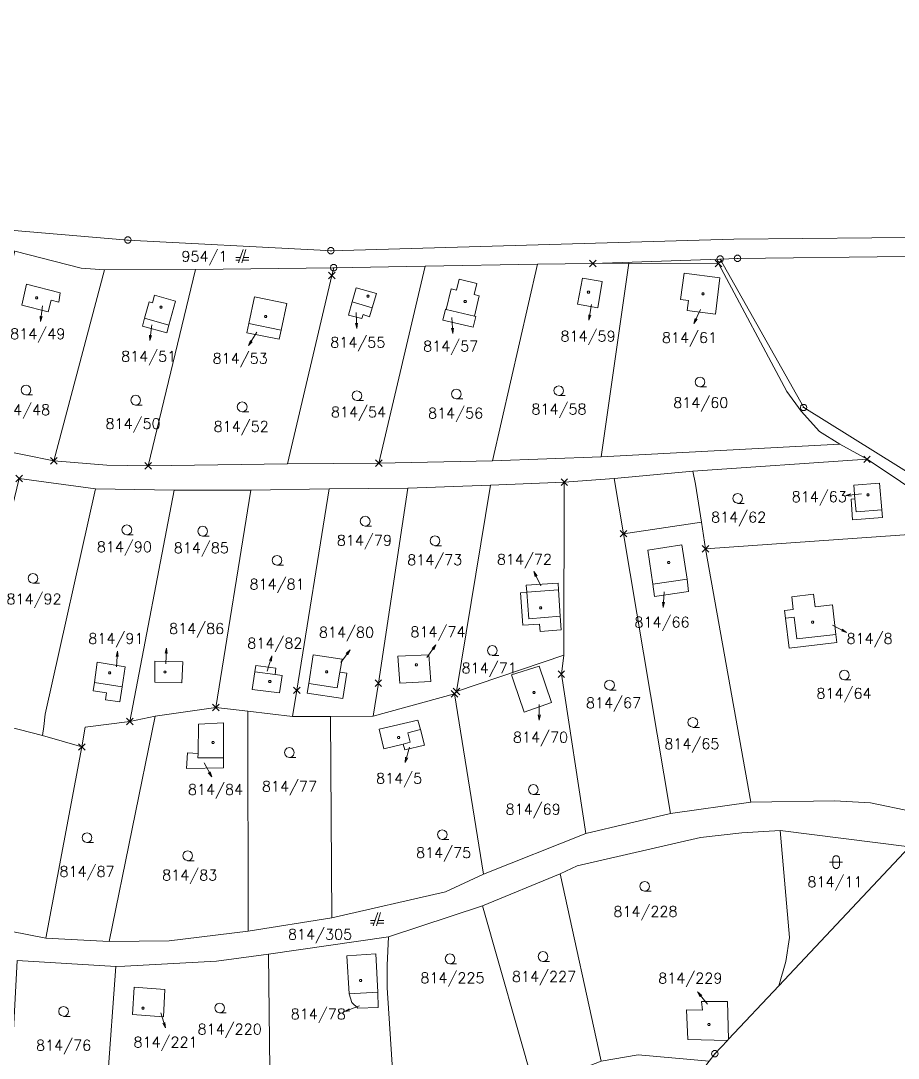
# Model space of a CAD drawing. Extents: x -443817 to 3, y -1171930 to -442383.
# Drawn here: x -441367.5 to -441234.3, y -1171765.9 to -1171608.5 of the extents above; entities that cross this region are included whole.
import ezdxf
from ezdxf.enums import TextEntityAlignment as Align

# ---------------------------------------------------------------- set-up
doc = ezdxf.new("R2010")
doc.units = 0
doc.header["$LTSCALE"] = 0.5
doc.header["$PDMODE"] = 3
doc.header["$PDSIZE"] = 0.5
for name, color, linetype, lineweight in [('KATUZ', 7, 'Continuous', 0), ('KLADPAR', 7, 'Continuous', 0), ('ZAPPAR', 7, 'Continuous', 0), ('ZNACKY', 7, 'Continuous', 0), ('ZUOB', 7, 'Continuous', 0)]:
    doc.layers.add(name, color=color, linetype=linetype, lineweight=lineweight)
doc.styles.add('ROMANS', font='romans.shx', dxfattribs={"height": 0.2})

# ---------------------------------------------------------------- blocks, each defined once
blk = doc.blocks.new('$5')
at = {"color": 0}
blk.add_line((-0.12, 0), (0.12, 0), dxfattribs=at)
at = {"color": 0, "flags": 128}
blk.add_lwpolyline([(0.15, 0.48), (0.4, 0.3), (0.5, 0.01), (0.4, -0.28), (0.15, -0.46), (-0.16, -0.46), (-0.41, -0.28), (-0.51, 0.01), (-0.41, 0.3), (-0.16, 0.48), (0.15, 0.48)], dxfattribs=at)
blk = doc.blocks.new('$42')
at = {"color": 0, "flags": 128}
for points in [[(-0.5, 1.5), (-0.4, 1.79), (-0.15, 1.97), (0.16, 1.97), (0.41, 1.79), (0.51, 1.5), (0.51, 0.5), (0.41, 0.21), (0.16, 0.03), (-0.15, 0.03), (-0.4, 0.21), (-0.5, 0.5), (-0.5, 1.5)], [(-1, 1), (0.27, 1), (1, 1)]]:
    blk.add_lwpolyline(points, dxfattribs=at)
blk = doc.blocks.new('$30')
at = {"color": 0, "flags": 128}
blk.add_lwpolyline([(0, 0), (-0.38, 0.1), (-0.65, 0.37), (-0.75, 0.74), (-0.65, 1.11), (-0.38, 1.38), (-0.01, 1.48), (0.36, 1.38), (0.63, 1.11), (0.73, 0.73), (0.63, 0.35), (0.36, 0.08), (-0.02, -0.02), (0.98, -0.02)], dxfattribs=at)
blk = doc.blocks.new('$489')
at = {"color": 0}
blk.add_line((-0.2, 2), (0, 3), dxfattribs=at)
at = {"color": 0, "flags": 128}
blk.add_lwpolyline([(0, 0), (0, 3), (0.2, 2)], dxfattribs=at)
blk = doc.blocks.new('$45')
at = {"color": 0, "flags": 128}
blk.add_lwpolyline([(0.09, 0.15), (0.18, 0), (0.09, -0.15), (-0.09, -0.15), (-0.18, 0), (-0.09, 0.15), (0.09, 0.15)], dxfattribs=at)
blk = doc.blocks.new('$432')
at = {"color": 0}
for p, q in [((0.1, 2), (-0.6, 0)), ((-0.1, 0), (0.5, 2)), ((-0.32, 0.8), (-1, 0.8)), ((-1, 0.4), (-0.46, 0.4)), ((0.02, 0.4), (1, 0.4)), ((1, 0.8), (0.14, 0.8))]:
    blk.add_line(p, q, dxfattribs=at)

msp = doc.modelspace()

# ---------------------------------------------------------------- linework, layer by layer
at = {"layer": 'KATUZ', "color": 7, "linetype": 'Continuous', "flags": 128}
msp.add_lwpolyline([(-441164.73, -1171541.91), (-441197.58, -1171614.25), (-441206.89, -1171641.1), (-441207.78, -1171643.96), (-441220.43, -1171684.73), (-441223.95, -1171696.08), (-441231.1, -1171732.24), (-441232.11, -1171733.32), (-441232.61, -1171733.85), (-441252.43, -1171754.92), (-441260.04, -1171763), (-441260.23, -1171763.21), (-441262.14, -1171765.24), (-441263, -1171766.37), (-441272.62, -1171779.05), (-441281.94, -1171820.18), (-441291.7, -1171842.15), (-441294.12, -1171847.63), (-441297.32, -1171854.86), (-441300.63, -1171862.33), (-441301.71, -1171876.71), (-441303.62, -1171902.29), (-441303.38, -1171905.54)], dxfattribs=at)
at = {"layer": 'KLADPAR', "color": 7, "linetype": 'Continuous', "flags": 128}
for points in [[(-441495.59, -1171249.53), (-441416.84, -1171266.61), (-441314.6, -1171285.41), (-441232.89, -1171307.98), (-441174.86, -1171313.86), (-441113.37, -1171355.67), (-441115.87, -1171362.72), (-441125.46, -1171394.47), (-441135.27, -1171432.02), (-441145.62, -1171462.71), (-441153.98, -1171494.69), (-441164.73, -1171541.91), (-441197.58, -1171614.25), (-441206.89, -1171641.1), (-441259.24, -1171641.61), (-441320.39, -1171643.37), (-441322.01, -1171643.27), (-441351.24, -1171641.74), (-441371.51, -1171640.03), (-441431.82, -1171623.61), (-441448.54, -1171616.51), (-441500.36, -1171595.83)], [(-441500.36, -1171595.83), (-441448.54, -1171616.51), (-441431.82, -1171623.61), (-441371.51, -1171640.03), (-441351.24, -1171641.74), (-441322.01, -1171643.27), (-441322.01, -1171643.27), (-441320.39, -1171643.37), (-441259.24, -1171641.61), (-441206.89, -1171641.1)], [(-441207.78, -1171643.96), (-441258.69, -1171644.54), (-441261.31, -1171644.63), (-441280.66, -1171645.31), (-441289.05, -1171645.39), (-441306.12, -1171645.71), (-441319.98, -1171645.95), (-441340.97, -1171646.19), (-441354.78, -1171646.25), (-441358.3, -1171646.01), (-441368.38, -1171643.44), (-441381.66, -1171639.93), (-441395.26, -1171636.23), (-441408.98, -1171632.94), (-441422.42, -1171629.2), (-441435.84, -1171625.33), (-441448.57, -1171619.71), (-441461.64, -1171614.18), (-441474.48, -1171609.23)], [(-441376.03, -1171672.54), (-441362.45, -1171675.25), (-441354.43, -1171675.9), (-441348.15, -1171676), (-441326.98, -1171675.72), (-441313.13, -1171675.61), (-441295.87, -1171675.25), (-441279.39, -1171674.66), (-441243.16, -1171672.72), (-441239.04, -1171675.02), (-441265.48, -1171676.81), (-441277.39, -1171677.95), (-441284.98, -1171678.49), (-441296.16, -1171678.94), (-441308.73, -1171679.38), (-441320.68, -1171679.5), (-441332.54, -1171679.69), (-441344.21, -1171679.69), (-441356.13, -1171679.5), (-441367.7, -1171677.93)], [(-441385.12, -1171743.5), (-441363.68, -1171747.72), (-441354.05, -1171748.18), (-441344.95, -1171748.08), (-441332.96, -1171746.65), (-441320.25, -1171744.62), (-441320.25, -1171744.62), (-441303.02, -1171740.68), (-441297.26, -1171737.98), (-441281.73, -1171731.82), (-441268.86, -1171728.76), (-441256.68, -1171727.05), (-441243.99, -1171726.85), (-441238.51, -1171727.15), (-441232.18, -1171728.47)], [(-441232.61, -1171733.85), (-441252.24, -1171731.37), (-441258.03, -1171731.73), (-441264.29, -1171732.44), (-441283.01, -1171736.74), (-441285.59, -1171737.92), (-441297.4, -1171742.79), (-441311.67, -1171747.5), (-441329.89, -1171750.13), (-441337.75, -1171751.2), (-441351.7, -1171751.93), (-441353.03, -1171752), (-441368.04, -1171751.06)]]:
    msp.add_lwpolyline(points, dxfattribs=at)
for points in [[(-441376.03, -1171672.54), (-441368.38, -1171643.44), (-441358.3, -1171646.01), (-441354.78, -1171646.25), (-441362.45, -1171675.25), (-441376.03, -1171672.54)], [(-441207.78, -1171643.96), (-441220.43, -1171684.73), (-441223.37, -1171682.9), (-441248.65, -1171667.16), (-441261.31, -1171644.63), (-441258.69, -1171644.54), (-441207.78, -1171643.96)], [(-441320.25, -1171647.11), (-441319.98, -1171645.95), (-441306.12, -1171645.71), (-441313.13, -1171675.61), (-441326.98, -1171675.72), (-441320.25, -1171647.11)], [(-441280.66, -1171645.31), (-441275.17, -1171645.25), (-441279.39, -1171674.66), (-441295.87, -1171675.25), (-441289.05, -1171645.39), (-441280.66, -1171645.31)], [(-441223.37, -1171682.9), (-441220.43, -1171684.73), (-441223.95, -1171696.08), (-441231.1, -1171732.24), (-441232.11, -1171733.32), (-441230.94, -1171728.64), (-441232.18, -1171728.47), (-441223.97, -1171685.8), (-441223.83, -1171685.16), (-441239.04, -1171675.02), (-441243.16, -1171672.72), (-441246.25, -1171670.81), (-441249.03, -1171667.69), (-441251.2, -1171664.75), (-441261.57, -1171645.32), (-441275.17, -1171645.25), (-441280.66, -1171645.31), (-441261.31, -1171644.63), (-441248.65, -1171667.16), (-441223.37, -1171682.9)], [(-441261.57, -1171645.32), (-441251.2, -1171664.75), (-441249.03, -1171667.69), (-441246.25, -1171670.81), (-441243.16, -1171672.72), (-441279.39, -1171674.66), (-441275.17, -1171645.25), (-441261.57, -1171645.32)], [(-441362.45, -1171675.25), (-441354.78, -1171646.25), (-441340.97, -1171646.19), (-441348.15, -1171676), (-441354.43, -1171675.9), (-441362.45, -1171675.25)], [(-441348.15, -1171676), (-441340.97, -1171646.19), (-441319.98, -1171645.95), (-441320.25, -1171647.11), (-441326.98, -1171675.72), (-441348.15, -1171676)], [(-441266.35, -1171652.46), (-441262.05, -1171653.01), (-441261.39, -1171647.49), (-441266.77, -1171646.79), (-441267.34, -1171650.77), (-441266.15, -1171650.92), (-441266.35, -1171652.46)], [(-441262.05, -1171653.01), (-441266.35, -1171652.46), (-441266.15, -1171650.92), (-441267.34, -1171650.77), (-441266.77, -1171646.79), (-441261.39, -1171647.49), (-441262.05, -1171653.01)], [(-441362.87, -1171650.87), (-441361.72, -1171651.16), (-441361.48, -1171649.75), (-441366.62, -1171648.45), (-441367.3, -1171651.65), (-441363.31, -1171652.64), (-441362.87, -1171650.87)], [(-441361.72, -1171651.16), (-441362.87, -1171650.87), (-441363.31, -1171652.64), (-441367.3, -1171651.65), (-441366.62, -1171648.45), (-441361.48, -1171649.75), (-441361.72, -1171651.16)], [(-441314.12, -1171652.03), (-441313.46, -1171649.87), (-441316.56, -1171649.01), (-441317.17, -1171651.14), (-441317.72, -1171653.13), (-441315.72, -1171653.66), (-441315.53, -1171653.04), (-441314.54, -1171653.4), (-441314.12, -1171652.03)], [(-441313.46, -1171649.87), (-441314.12, -1171652.03), (-441314.54, -1171653.4), (-441315.53, -1171653.04), (-441315.72, -1171653.66), (-441317.72, -1171653.13), (-441317.17, -1171651.14), (-441316.56, -1171649.01), (-441313.46, -1171649.87)], [(-441297.88, -1171650.21), (-441298.65, -1171649.99), (-441298.25, -1171648.33), (-441300.95, -1171647.69), (-441301.35, -1171649.34), (-441302.13, -1171649.16), (-441302.89, -1171652.27), (-441303.02, -1171652.24), (-441303.41, -1171653.88), (-441298.81, -1171654.98), (-441298.42, -1171653.34), (-441298.61, -1171653.3), (-441297.88, -1171650.21)], [(-441298.65, -1171649.99), (-441297.88, -1171650.21), (-441298.61, -1171653.3), (-441298.42, -1171653.34), (-441298.81, -1171654.98), (-441303.41, -1171653.88), (-441303.02, -1171652.24), (-441302.89, -1171652.27), (-441302.13, -1171649.16), (-441301.35, -1171649.34), (-441300.95, -1171647.69), (-441298.25, -1171648.33), (-441298.65, -1171649.99)], [(-441344.99, -1171654.66), (-441343.98, -1171651.01), (-441347.17, -1171650.13), (-441347.48, -1171651.25), (-441348, -1171651.1), (-441348.69, -1171653.59), (-441349, -1171654.8), (-441345.31, -1171655.84), (-441344.99, -1171654.66)], [(-441343.98, -1171651.01), (-441344.99, -1171654.66), (-441345.31, -1171655.84), (-441349, -1171654.8), (-441348.69, -1171653.59), (-441348, -1171651.1), (-441347.48, -1171651.25), (-441347.17, -1171650.13), (-441343.98, -1171651.01)], [(-441328.26, -1171656.79), (-441327.96, -1171655.4), (-441327.11, -1171651.39), (-441332, -1171650.34), (-441332.88, -1171654.42), (-441333.18, -1171655.83), (-441328.26, -1171656.79)], [(-441327.96, -1171655.4), (-441328.26, -1171656.79), (-441333.18, -1171655.83), (-441332.88, -1171654.42), (-441332, -1171650.34), (-441327.11, -1171651.39), (-441327.96, -1171655.4)], [(-441239.04, -1171675.02), (-441223.83, -1171685.16), (-441223.97, -1171685.8), (-441263.55, -1171688.62), (-441264.18, -1171684.54), (-441275.99, -1171686.31), (-441277.39, -1171677.95), (-441265.48, -1171676.81), (-441239.04, -1171675.02)], [(-441363.75, -1171713.7), (-441363.98, -1171715.57), (-441364.16, -1171716.93), (-441376.4, -1171713.8), (-441367.7, -1171677.93), (-441356.13, -1171679.5), (-441363.75, -1171713.7)], [(-441301.34, -1171710.26), (-441301.63, -1171710.62), (-441313.97, -1171714.02), (-441313.2, -1171708.98), (-441308.73, -1171679.38), (-441296.16, -1171678.94), (-441301.34, -1171710.26)], [(-441275.99, -1171686.31), (-441268.86, -1171728.76), (-441281.73, -1171731.82), (-441285.43, -1171707.61), (-441285.05, -1171704.74), (-441284.98, -1171678.49), (-441277.39, -1171677.95), (-441275.99, -1171686.31)], [(-441236.68, -1171683.86), (-441236.78, -1171682.69), (-441237.13, -1171678.64), (-441241.06, -1171678.93), (-441240.88, -1171681.03), (-441241.44, -1171681.05), (-441241.23, -1171684.2), (-441236.68, -1171683.86)], [(-441236.78, -1171682.69), (-441236.68, -1171683.86), (-441241.23, -1171684.2), (-441241.44, -1171681.05), (-441240.88, -1171681.03), (-441241.06, -1171678.93), (-441237.13, -1171678.64), (-441236.78, -1171682.69)], [(-441350.93, -1171714.8), (-441357.7, -1171715.68), (-441358.19, -1171718.68), (-441364.16, -1171716.93), (-441363.98, -1171715.57), (-441363.75, -1171713.7), (-441356.13, -1171679.5), (-441344.21, -1171679.69), (-441350.93, -1171714.8)], [(-441337.86, -1171712.69), (-441347.09, -1171714), (-441350.93, -1171714.8), (-441344.21, -1171679.69), (-441332.54, -1171679.69), (-441337.86, -1171712.69)], [(-441325.59, -1171710.08), (-441326.22, -1171714.03), (-441333.03, -1171713.25), (-441337.86, -1171712.69), (-441332.54, -1171679.69), (-441320.68, -1171679.5), (-441325.59, -1171710.08)], [(-441313.2, -1171708.98), (-441313.97, -1171714.02), (-441320.47, -1171714.03), (-441326.22, -1171714.03), (-441325.59, -1171710.08), (-441320.68, -1171679.5), (-441308.73, -1171679.38), (-441313.2, -1171708.98)], [(-441275.99, -1171686.31), (-441264.18, -1171684.54), (-441263.55, -1171688.62), (-441256.68, -1171727.05), (-441268.86, -1171728.76), (-441275.99, -1171686.31)], [(-441263.55, -1171688.62), (-441223.97, -1171685.8), (-441232.18, -1171728.47), (-441238.51, -1171727.15), (-441243.99, -1171726.85), (-441256.68, -1171727.05), (-441263.55, -1171688.62)], [(-441266.11, -1171695.06), (-441266.32, -1171693.23), (-441267.17, -1171688.02), (-441272.33, -1171688.8), (-441271.55, -1171693.99), (-441271.28, -1171695.83), (-441266.11, -1171695.06)], [(-441266.32, -1171693.23), (-441266.11, -1171695.06), (-441271.28, -1171695.83), (-441271.55, -1171693.99), (-441272.33, -1171688.8), (-441267.17, -1171688.02), (-441266.32, -1171693.23)], [(-441285.61, -1171698.85), (-441285.84, -1171694.85), (-441285.9, -1171693.8), (-441290.79, -1171694.11), (-441290.65, -1171695.2), (-441291.65, -1171695.27), (-441291.26, -1171700.19), (-441288.73, -1171700.02), (-441288.66, -1171701.14), (-441285.45, -1171700.92), (-441285.61, -1171698.85)], [(-441285.84, -1171694.85), (-441285.61, -1171698.85), (-441285.45, -1171700.92), (-441288.66, -1171701.14), (-441288.73, -1171700.02), (-441291.26, -1171700.19), (-441291.65, -1171695.27), (-441290.65, -1171695.2), (-441290.79, -1171694.11), (-441285.9, -1171693.8), (-441285.84, -1171694.85)], [(-441250.25, -1171697.81), (-441251.54, -1171697.96), (-441251.4, -1171699.12), (-441250.83, -1171703.66), (-441243.63, -1171702.83), (-441243.77, -1171701.59), (-441244.29, -1171697.11), (-441246.92, -1171697.42), (-441247.15, -1171695.51), (-441250.47, -1171695.9), (-441250.25, -1171697.81)], [(-441251.54, -1171697.96), (-441250.25, -1171697.81), (-441250.47, -1171695.9), (-441247.15, -1171695.51), (-441246.92, -1171697.42), (-441244.29, -1171697.11), (-441243.77, -1171701.59), (-441243.63, -1171702.83), (-441250.83, -1171703.66), (-441251.4, -1171699.12), (-441251.54, -1171697.96)], [(-441317.99, -1171707.47), (-441319.07, -1171707.3), (-441318.72, -1171705.36), (-441323.11, -1171704.68), (-441323.76, -1171709.04), (-441323.99, -1171710.52), (-441318.57, -1171711.34), (-441317.99, -1171707.47)], [(-441319.07, -1171707.3), (-441317.99, -1171707.47), (-441318.57, -1171711.34), (-441323.99, -1171710.52), (-441323.76, -1171709.04), (-441323.11, -1171704.68), (-441318.72, -1171705.36), (-441319.07, -1171707.3)], [(-441285.43, -1171707.61), (-441281.73, -1171731.82), (-441297.26, -1171737.98), (-441301.63, -1171710.62), (-441301.34, -1171710.26), (-441285.05, -1171704.74), (-441285.43, -1171707.61)], [(-441352.42, -1171711.83), (-441352.1, -1171709.54), (-441351.63, -1171706.51), (-441355.88, -1171705.81), (-441356.28, -1171708.87), (-441356.47, -1171710.16), (-441354.44, -1171710.46), (-441354.6, -1171711.5), (-441352.42, -1171711.83)], [(-441352.1, -1171709.54), (-441352.42, -1171711.83), (-441354.6, -1171711.5), (-441354.44, -1171710.46), (-441356.47, -1171710.16), (-441356.28, -1171708.87), (-441355.88, -1171705.81), (-441351.63, -1171706.51), (-441352.1, -1171709.54)], [(-441327.81, -1171707.81), (-441328.88, -1171707.67), (-441328.75, -1171706.71), (-441331.82, -1171706.31), (-441331.95, -1171707.27), (-441332.37, -1171709.98), (-441328.22, -1171710.47), (-441327.81, -1171707.81)], [(-441328.88, -1171707.67), (-441327.81, -1171707.81), (-441328.22, -1171710.47), (-441332.37, -1171709.98), (-441331.95, -1171707.27), (-441331.82, -1171706.31), (-441328.75, -1171706.71), (-441328.88, -1171707.67)], [(-441291.06, -1171713.4), (-441286.91, -1171711.92), (-441288.8, -1171706.41), (-441293, -1171707.74), (-441292.63, -1171708.78), (-441291.06, -1171713.4)], [(-441286.91, -1171711.92), (-441291.06, -1171713.4), (-441292.63, -1171708.78), (-441293, -1171707.74), (-441288.8, -1171706.41), (-441286.91, -1171711.92)], [(-441301.63, -1171710.62), (-441297.26, -1171737.98), (-441303.02, -1171740.68), (-441320.25, -1171744.62), (-441320.47, -1171714.03), (-441313.97, -1171714.02), (-441301.63, -1171710.62)], [(-441337.86, -1171712.69), (-441333.03, -1171713.25), (-441332.96, -1171746.65), (-441344.95, -1171748.08), (-441354.05, -1171748.18), (-441347.09, -1171714), (-441337.86, -1171712.69)], [(-441320.47, -1171714.03), (-441320.25, -1171744.62), (-441332.96, -1171746.65), (-441333.03, -1171713.25), (-441326.22, -1171714.03), (-441320.47, -1171714.03)], [(-441358.19, -1171718.68), (-441363.68, -1171747.72), (-441385.12, -1171743.5), (-441376.4, -1171713.8), (-441364.16, -1171716.93), (-441358.19, -1171718.68)], [(-441347.09, -1171714), (-441354.05, -1171748.18), (-441363.68, -1171747.72), (-441358.19, -1171718.68), (-441357.7, -1171715.68), (-441350.93, -1171714.8), (-441347.09, -1171714)], [(-441336.69, -1171721.84), (-441336.72, -1171720.31), (-441336.68, -1171715.02), (-441340.52, -1171715.23), (-441340.53, -1171719.65), (-441342.19, -1171719.56), (-441342.31, -1171721.93), (-441336.69, -1171721.84)], [(-441336.72, -1171720.31), (-441336.69, -1171721.84), (-441342.31, -1171721.93), (-441342.19, -1171719.56), (-441340.53, -1171719.65), (-441340.52, -1171715.23), (-441336.68, -1171715.02), (-441336.72, -1171720.31)], [(-441312.35, -1171718.94), (-441309.45, -1171718.23), (-441309.19, -1171719.11), (-441306.19, -1171718.4), (-441306.83, -1171716.04), (-441307.22, -1171714.59), (-441313.07, -1171715.96), (-441312.35, -1171718.94)], [(-441309.45, -1171718.23), (-441312.35, -1171718.94), (-441313.07, -1171715.96), (-441307.22, -1171714.59), (-441306.83, -1171716.04), (-441306.19, -1171718.4), (-441309.19, -1171719.11), (-441309.45, -1171718.23)], [(-441252.24, -1171731.37), (-441250.82, -1171747.6), (-441251.36, -1171751.24), (-441252.43, -1171754.92), (-441260.04, -1171763), (-441260.22, -1171757.32), (-441264.14, -1171757.31), (-441264, -1171758.61), (-441266.45, -1171758.57), (-441266.25, -1171763.08), (-441260.23, -1171763.21), (-441262.14, -1171765.24), (-441263, -1171766.37), (-441273.79, -1171765.39), (-441279.39, -1171766.34), (-441285.59, -1171737.92), (-441283.01, -1171736.74), (-441264.29, -1171732.44), (-441258.03, -1171731.73), (-441252.24, -1171731.37)], [(-441232.61, -1171733.85), (-441252.43, -1171754.92), (-441251.36, -1171751.24), (-441250.82, -1171747.6), (-441252.24, -1171731.37), (-441232.61, -1171733.85)], [(-441289.57, -1171770.32), (-441289.85, -1171779.14), (-441297.44, -1171781.3), (-441297.91, -1171779.97), (-441299.06, -1171776.68), (-441299.8, -1171774.58), (-441302.93, -1171775.65), (-441310.44, -1171777.01), (-441311.87, -1171755.22), (-441311.89, -1171751.77), (-441311.67, -1171747.5), (-441297.4, -1171742.79), (-441289.57, -1171770.32)], [(-441330.2, -1171787.09), (-441328.78, -1171776.98), (-441329.66, -1171767.67), (-441329.89, -1171750.13), (-441311.67, -1171747.5), (-441311.89, -1171751.77), (-441311.87, -1171755.22), (-441310.44, -1171777.01), (-441310.1, -1171779.93), (-441322.65, -1171784.28), (-441330.2, -1171787.09)], [(-441369.23, -1171774.11), (-441368.04, -1171751.06), (-441353.03, -1171752), (-441354.33, -1171769.3), (-441354.72, -1171774.55), (-441369.23, -1171774.11)], [(-441354.33, -1171769.3), (-441353.03, -1171752), (-441351.7, -1171751.93), (-441337.75, -1171751.2), (-441329.89, -1171750.13), (-441329.66, -1171767.67), (-441352.09, -1171769.15), (-441354.33, -1171769.3)], [(-441317.97, -1171750.38), (-441317.64, -1171756.14), (-441317.24, -1171757.46), (-441316.34, -1171758.31), (-441313.21, -1171758.23), (-441313.29, -1171755.89), (-441313.61, -1171750.05), (-441317.97, -1171750.38)], [(-441317.64, -1171756.14), (-441317.97, -1171750.38), (-441313.61, -1171750.05), (-441313.29, -1171755.89), (-441313.21, -1171758.23), (-441316.34, -1171758.31), (-441317.24, -1171757.46), (-441317.64, -1171756.14)], [(-441260.23, -1171763.21), (-441266.25, -1171763.08), (-441266.45, -1171758.57), (-441264, -1171758.61), (-441264.14, -1171757.31), (-441260.22, -1171757.32), (-441260.04, -1171763), (-441260.23, -1171763.21)], [(-441263, -1171766.37), (-441272.62, -1171779.05), (-441281.94, -1171820.18), (-441291.7, -1171842.15), (-441325.33, -1171848.18), (-441334.87, -1171854.06), (-441322.66, -1171845.24), (-441319.84, -1171842.85), (-441318.54, -1171841.38), (-441311.97, -1171829.12), (-441302.14, -1171810.35), (-441291.93, -1171790.87), (-441290.39, -1171784.42), (-441289.85, -1171779.14), (-441289.57, -1171770.32), (-441279.39, -1171766.34), (-441273.79, -1171765.39), (-441263, -1171766.37)]]:
    msp.add_lwpolyline(points, close=True, dxfattribs=at)
at = {"layer": 'KLADPAR', "color": 7, "linetype": 'Continuous'}
for p in [(-441280.66, -1171645.31), (-441261.57, -1171645.32), (-441320.25, -1171647.11), (-441362.45, -1171675.25), (-441348.15, -1171676), (-441313.13, -1171675.61), (-441239.04, -1171675.02), (-441367.7, -1171677.93), (-441284.98, -1171678.49), (-441275.99, -1171686.31), (-441263.55, -1171688.62), (-441285.43, -1171707.61), (-441313.2, -1171708.98), (-441325.59, -1171710.08), (-441301.63, -1171710.62), (-441301.34, -1171710.26), (-441337.86, -1171712.69), (-441337.86, -1171712.69), (-441350.93, -1171714.8), (-441358.19, -1171718.68)]:
    msp.add_point(p, dxfattribs=at)
for points in [[(-441313.13, -1171675.61), (-441306.12, -1171645.71), (-441289.05, -1171645.39), (-441295.87, -1171675.25)], [(-441282.97, -1171651.5), (-441279.88, -1171652.04), (-441279.23, -1171648.04), (-441282.22, -1171647.52)], [(-441279.88, -1171652.04), (-441282.97, -1171651.5), (-441282.22, -1171647.52), (-441279.23, -1171648.04)], [(-441284.98, -1171678.49), (-441285.05, -1171704.74), (-441301.34, -1171710.26), (-441296.16, -1171678.94)], [(-441347.11, -1171708.83), (-441343.01, -1171708.95), (-441342.88, -1171705.75), (-441347.12, -1171705.68)], [(-441343.01, -1171708.95), (-441347.11, -1171708.83), (-441347.12, -1171705.68), (-441342.88, -1171705.75)], [(-441309.94, -1171708.99), (-441305.26, -1171708.76), (-441305.56, -1171704.67), (-441310.24, -1171704.91)], [(-441305.26, -1171708.76), (-441309.94, -1171708.99), (-441310.24, -1171704.91), (-441305.56, -1171704.67)], [(-441279.39, -1171766.34), (-441289.57, -1171770.32), (-441297.4, -1171742.79), (-441285.59, -1171737.92)], [(-441350.51, -1171759.28), (-441345.82, -1171759.62), (-441345.6, -1171755.5), (-441350.27, -1171755.12)], [(-441345.82, -1171759.62), (-441350.51, -1171759.28), (-441350.27, -1171755.12), (-441345.6, -1171755.5)]]:
    msp.add_3dface(points, dxfattribs=at)
at = {"layer": 'ZAPPAR', "color": 7, "linetype": 'Continuous'}
for p, q in [((-441317.17, -1171651.14), (-441314.12, -1171652.03)), ((-441348.69, -1171653.59), (-441344.99, -1171654.66)), ((-441302.89, -1171652.27), (-441298.61, -1171653.3)), ((-441332.88, -1171654.42), (-441327.96, -1171655.4)), ((-441271.55, -1171693.99), (-441266.32, -1171693.23)), ((-441331.95, -1171707.27), (-441328.88, -1171707.67)), ((-441356.28, -1171708.87), (-441352.1, -1171709.54)), ((-441317.64, -1171756.14), (-441313.29, -1171755.89))]:
    msp.add_line(p, q, dxfattribs=at)
at = {"layer": 'ZAPPAR', "color": 7, "linetype": 'Continuous', "flags": 128}
for points in [[(-441265.48, -1171676.81), (-441265.05, -1171678.77), (-441264.18, -1171684.54)], [(-441240.88, -1171681.03), (-441240.7, -1171682.99), (-441236.78, -1171682.69)], [(-441285.84, -1171694.85), (-441290.65, -1171695.2), (-441290.37, -1171699.23), (-441285.61, -1171698.85)], [(-441251.4, -1171699.12), (-441250.11, -1171698.96), (-441249.7, -1171702.27), (-441243.77, -1171701.59)], [(-441319.07, -1171707.3), (-441319.43, -1171709.69), (-441323.76, -1171709.04)], [(-441309.45, -1171718.23), (-441308.37, -1171717.97), (-441308.75, -1171716.51), (-441306.83, -1171716.04)], [(-441336.72, -1171720.31), (-441340.62, -1171720.32), (-441340.53, -1171719.65)]]:
    msp.add_lwpolyline(points, dxfattribs=at)
at = {"layer": 'ZUOB', "color": 7, "linetype": 'Continuous', "flags": 128}
msp.add_lwpolyline([(-441232.61, -1171733.85), (-441252.43, -1171754.92), (-441260.04, -1171763), (-441260.23, -1171763.21), (-441262.14, -1171765.24), (-441263, -1171766.37), (-441272.62, -1171779.05), (-441281.94, -1171820.18), (-441291.7, -1171842.15), (-441294.12, -1171847.63), (-441297.32, -1171854.86), (-441300.63, -1171862.33), (-441301.71, -1171876.71), (-441303.62, -1171902.29), (-441303.38, -1171905.54), (-441312.04, -1171906.93), (-441353.13, -1171917.21), (-441375.77, -1171922.87), (-441409.79, -1171928.7), (-441433.83, -1171929.17), (-441487.09, -1171930.21)], dxfattribs=at)

# ---------------------------------------------------------------- block references
at = {"layer": 'KLADPAR', "color": 7, "linetype": 'Continuous'}
for name, p in [('$432', (-441333.84, -1171645.18)), ('$45', (-441365.05, -1171650.5)), ('$45', (-441314.78, -1171650.28)), ('$45', (-441281.31, -1171649.64)), ('$45', (-441263.94, -1171649.89)), ('$45', (-441346.19, -1171651.95)), ('$45', (-441300.03, -1171651.06)), ('$45', (-441330.31, -1171653.33)), ('$30', (-441264.37, -1171664.02)), ('$30', (-441366.66, -1171665.24)), ('$30', (-441316.45, -1171666.1)), ('$30', (-441301.36, -1171665.84)), ('$30', (-441285.81, -1171665.34)), ('$30', (-441350.03, -1171666.78)), ('$30', (-441333.86, -1171667.79)), ('$30', (-441258.66, -1171681.69)), ('$45', (-441238.89, -1171680.42)), ('$30', (-441315.2, -1171685.15)), ('$30', (-441351.37, -1171686.47)), ('$30', (-441339.87, -1171686.67)), ('$30', (-441304.6, -1171688.12)), ('$30', (-441328.57, -1171691.09)), ('$45', (-441269.13, -1171690.7)), ('$30', (-441365.62, -1171693.82)), ('$45', (-441288.56, -1171697.57)), ('$45', (-441247.31, -1171699.74)), ('$30', (-441295.9, -1171704.77)), ('$45', (-441353.97, -1171707.41)), ('$45', (-441345.6, -1171707.3)), ('$45', (-441321.04, -1171707.28)), ('$45', (-441307.42, -1171706.22)), ('$30', (-441242.46, -1171708.49)), ('$45', (-441329.67, -1171708.73)), ('$30', (-441278.11, -1171710.02)), ('$45', (-441289.57, -1171710.41)), ('$30', (-441265.46, -1171715.69)), ('$45', (-441338.28, -1171717.99)), ('$45', (-441310.14, -1171717.24)), ('$30', (-441326.69, -1171720.26)), ('$30', (-441289.67, -1171725.87)), ('$30', (-441357.41, -1171733.17)), ('$30', (-441303.5, -1171732.71)), ('$30', (-441342.13, -1171735.92)), ('$42', (-441243.74, -1171737.15)), ('$30', (-441272.77, -1171740.56)), ('$432', (-441313.38, -1171745.81)), ('$30', (-441288.22, -1171751.22)), ('$30', (-441302.32, -1171751.57)), ('$45', (-441315.9, -1171754.1)), ('$30', (-441337.27, -1171759.02)), ('$30', (-441360.97, -1171759.55)), ('$45', (-441348.92, -1171758.32)), ('$45', (-441263.04, -1171760.81))]:
    msp.add_blockref(name, p, dxfattribs=at)
for p, xscale, yscale, rotation in [((-441364.16, -1171651.75), 0.8, 0.8, 172.523325), ((-441280.83, -1171651.53), 0.8, 0.8, 169.480913), ((-441316.59, -1171652.75), 0.7999999999999999, 0.7999999999999999, 182.9454279999999), ((-441302.04, -1171653.51), 0.7999999999999999, 0.7999999999999999, 182.9454279999999), ((-441264.29, -1171652.26), 0.8, 0.8, 154.532443), ((-441347.56, -1171654.63), 0.8, 0.8, 172.523325), ((-441331.65, -1171655.72), 0.8, 0.8, 148.510661), ((-441239.88, -1171680.27), 0.8000000000000002, 0.8000000000000002, 96.027726), ((-441288.54, -1171694.2), 0.8000000000000002, 0.8000000000000002, 26.980583), ((-441269.84, -1171695.11), 0.8, 0.8, 177.049691), ((-441244.29, -1171700.2), 0.8, 0.8, 242.991411), ((-441352.93, -1171706.54), 0.8, 0.8, 357.0099990000001), ((-441345.48, -1171706.07), 0.8, 0.8, 357.0099990000001), ((-441318.89, -1171705.88), 0.8, 0.8, 324.007645), ((-441305.87, -1171705.12), 0.8, 0.8, 324.007645), ((-441330.09, -1171707.15), 0.8, 0.8, 341.9984999999999), ((-441288.78, -1171712.21), 0.8, 0.8, 180.029074), ((-441308.49, -1171718.72), 0.8, 0.8, 164.954546), ((-441339.64, -1171721.1), 0.8000000000000002, 0.8000000000000002, 208.505076), ((-441263.25, -1171757.72), 0.8, 0.8, 38.96113), ((-441346.23, -1171759.02), 0.8, 0.8, 198.019943), ((-441316.08, -1171757.99), 0.8, 0.8, 110.976196)]:
    msp.add_blockref('$489', p, dxfattribs=dict(at, xscale=xscale, yscale=yscale, rotation=rotation))
at = {"layer": 'ZNACKY', "color": 7, "linetype": 'Continuous'}
for p in [(-441351.24, -1171641.74), (-441320.39, -1171643.37), (-441261.31, -1171644.63), (-441258.69, -1171644.54), (-441319.98, -1171645.95), (-441248.65, -1171667.16), (-441262.14, -1171765.24)]:
    msp.add_blockref('$5', p, dxfattribs=at)

# ---------------------------------------------------------------- texts
at = {"layer": 'KLADPAR', "color": 7, "linetype": 'Continuous', "style": 'ROMANS'}
for s, p in [('954/1', (-441339.59, -1171643.41)), ('814/49', (-441364.9, -1171655.18)), ('814/59', (-441281.38, -1171655.53)), ('814/55', (-441316.32, -1171656.46)), ('814/57', (-441302.22, -1171657.05)), ('814/61', (-441265.98, -1171655.75)), ('814/51', (-441348.06, -1171658.59)), ('814/53', (-441334.17, -1171658.89)), ('814/58', (-441285.79, -1171666.6)), ('814/60', (-441264.27, -1171665.62)), ('814/48', (-441367.2, -1171666.7)), ('814/54', (-441316.21, -1171667.04)), ('814/56', (-441301.48, -1171667.22)), ('814/50', (-441350.43, -1171668.82)), ('814/52', (-441334.02, -1171669.23)), ('814/63', (-441246.29, -1171679.9)), ('814/62', (-441258.52, -1171683.01)), ('814/79', (-441315.32, -1171686.51)), ('814/90', (-441351.75, -1171687.51)), ('814/85', (-441340.07, -1171687.65)), ('814/73', (-441304.64, -1171689.48)), ('814/72', (-441291.03, -1171689.41)), ('814/81', (-441328.57, -1171693.17)), ('814/92', (-441365.46, -1171695.42)), ('814/66', (-441270.16, -1171698.94)), ('814/86', (-441340.78, -1171699.91)), ('814/80', (-441318.04, -1171700.47)), ('814/74', (-441304.16, -1171700.41)), ('814/91', (-441353.04, -1171701.42)), ('814/82', (-441328.91, -1171702.13)), ('814/8', (-441238.65, -1171701.42)), ('814/71', (-441296.38, -1171705.89)), ('814/64', (-441242.54, -1171709.73)), ('814/67', (-441277.51, -1171711.18)), ('814/70', (-441288.59, -1171716.4)), ('814/65', (-441265.62, -1171717.39)), ('814/5', (-441310.05, -1171722.64)), ('814/84', (-441337.92, -1171724.34)), ('814/77', (-441326.69, -1171723.86)), ('814/69', (-441289.71, -1171727.33)), ('814/75', (-441303.3, -1171733.91)), ('814/87', (-441357.41, -1171736.77)), ('814/83', (-441341.83, -1171737.32)), ('814/11', (-441243.9, -1171738.35)), ('814/228', (-441272.67, -1171742.84)), ('814/305', (-441322.05, -1171746.31)), ('814/225', (-441301.96, -1171752.91)), ('814/227', (-441288.06, -1171752.72)), ('814/229', (-441265.86, -1171752.97)), ('814/78', (-441322.32, -1171758.4)), ('814/220', (-441335.77, -1171760.7)), ('814/221', (-441345.5, -1171762.68)), ('814/76', (-441360.97, -1171763.15))]:
    msp.add_text(s, height=1.6, dxfattribs=at).set_placement(p, align=Align.TOP_CENTER)

doc.saveas('drawing.dxf')
